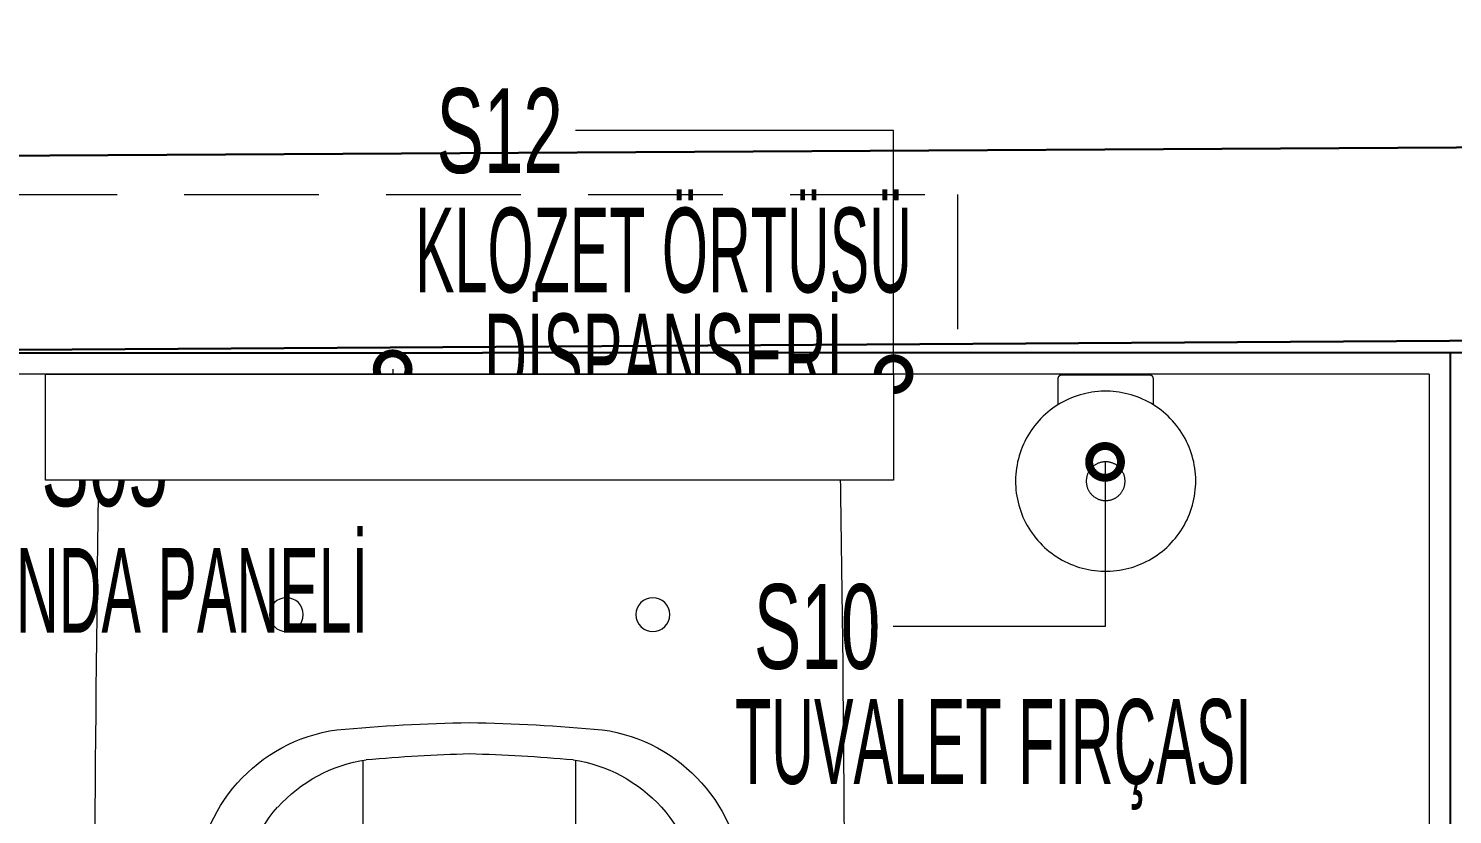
# Model space of a CAD drawing. Header units: centimetres. Extents: x 5488 to 20269, y -31398 to -19684.
# Drawn here: x 13541.6 to 13608.8, y -22356.3 to -22319.2 of the extents above; entities that cross this region are included whole.
import ezdxf
from ezdxf import colors
from ezdxf.entities.mleader import LeaderData, LeaderLine
from ezdxf.math import Vec2, Vec3

# ---------------------------------------------------------------- set-up
doc = ezdxf.new("R2010")
doc.units = ezdxf.units.CM
doc.set_wipeout_variables(frame=1)
doc.linetypes.add('2202_Autoban_Istinye Park_Food Hall_Yerlesim_Plan_Altlik$0$2202_Autoban_Istinye Park_Food Hall_PLAN_altlik_20220517$0$2202_Autoban_Istinye Park_Food Hall_PLAN_altlik_20220506$0$HIDDEN', pattern=[9.525, 6.35, -3.175])
for name, color, linetype, lineweight in [('xxx_Auto_Duvar_Duvar Plan Kesit', 7, 'Continuous', 30), ('xxx_Auto_Kaplama_Ahşap', 34, 'Continuous', 0), ('xxx_Auto_Kaplama_Seramik', 182, 'Continuous', 13), ('xxx_Auto_Konstruksiyon_Metal', 141, 'Continuous', 0), ('xxx_Auto_SIGN_GENERAL', 51, 'Continuous', 0), ('xxx_Auto_Tefris_Tefris', 32, 'Continuous', 15)]:
    doc.layers.add(name, color=color, linetype=linetype, lineweight=lineweight)
doc.layers.add('xxx_Autowipeout', color=7, linetype='Continuous')
doc.layers.add('xxx_Autoxxx_Auto_Duvar_Alcipan', color=51, linetype='Continuous')
doc.styles.add('AUTOBAN', font='')
doc.styles.add('ROMANS', font='romans')
doc.styles.get('AUTOBAN').set_extended_font_data('Helvetica Normal Tr')

# ---------------------------------------------------------------- blocks, each defined once
blk = doc.blocks.new('x2202_Autoban_Istinye Park_Food Hall_PLAN_altlik_20220517$0$2202_Autoban_Istinye Park_Food Hall_PLAN_altlik_20220506$0$S05-plan')
blk.add_wipeout([(-11, 0.8), (-11, 0), (11, 0), (11, 0.8)]).dxf.layer = 'xxx_Autowipeout'
blk.add_lwpolyline([(-11, 0.8), (11, 0.8), (11, 0), (-11, 0)], close=True)
blk = doc.blocks.new('A$Cd4c68676')
at = {"layer": 'xxx_Auto_Duvar_Duvar Plan Kesit', "color": 0}
blk.add_lwpolyline([(79.294, 589.437), (-14.42, 589.413)], dxfattribs=at)
at = {"layer": 'xxx_Auto_Kaplama_Seramik'}
blk.add_lwpolyline([(77.094, 588.413), (77.094, 453.619)], dxfattribs=at)
at = {"layer": 'xxx_Autoxxx_Auto_Duvar_Alcipan'}
blk.add_lwpolyline([(78.094, 589.437), (78.094, 453.619)], dxfattribs=at)
at = {"rotation": 180}
blk.add_blockref('x2202_Autoban_Istinye Park_Food Hall_PLAN_altlik_20220517$0$2202_Autoban_Istinye Park_Food Hall_PLAN_altlik_20220506$0$S05-plan', (31.837, 588.413), dxfattribs=at)
at = {"layer": 'xxx_Auto_Kaplama_Seramik'}
blk.add_lwpolyline([(77.094, 588.413), (-13.42, 588.413)], dxfattribs=at)
blk = doc.blocks.new('_DotSmall')
at = {"color": 0, "linetype": 'ByBlock', "const_width": 0.5}
blk.add_lwpolyline([(-0.0625, 0, 1), (0.0625, 0, 1)], format="xyb", close=True, dxfattribs=at)
blk = doc.blocks.new('x2202_Autoban_Istinye Park_Food Hall_PLAN_altlik_20220517$0$2202_Autoban_Istinye Park_Food Hall_PLAN_altlik_20220506$0$S02_plan')
for points in [[(-12.889, 36.37), (-12.889, 24.238)], [(-10.862, 25.013), (-11.034, 36.395)], [(10.862, 25.013), (11.034, 36.395)], [(12.889, 36.37), (12.889, 24.238)], [(-1.095, 32.966), (0, 32.966)], [(1.095, 32.966), (0, 32.966)], [(-5.016, 28.868), (-5.016, 18.217)], [(5.015, 28.868), (5.015, 18.216)], [(-17.4, 0), (17.4, 0)]]:
    blk.add_lwpolyline(points)
for centre in [(-8.642, 11.348), (8.642, 11.348)]:
    blk.add_circle(centre, 0.8)
for centre, radius, start, end in [((-0.062, 36.572), 17.506, 89.7974, 129.22758), ((0.062, 36.572), 17.506, 50.77242, 90.2026), ((0.263, 36.287), 17.933, 129.45495, 179.07193), ((-0.263, 36.287), 17.933, 0.92807, 50.54505), ((-0.01, 36.345), 12.926, 89.95741, 141.99514), ((0.01, 36.345), 12.926, 38.00486, 90.04259), ((-0.01, 36.345), 11.136, 89.95741, 141.99514), ((0.01, 36.345), 11.136, 38.00486, 90.04259), ((-0.374, 36.544), 12.517, 141.68433, 180.79765), ((0.374, 36.544), 12.517, 359.20235, 38.31567), ((0.252, 36.44), 11.286, 143.24276, 180.23273), ((-0.252, 36.44), 11.286, 359.76727, 36.75724), ((1582.2, 29.996), 1599.881, 179.764303, 181.0743), ((-1582.2, 29.996), 1599.881, 358.9257, 0.235697), ((-1.124, 29.072), 3.894, 89.72209, 181.97048), ((1.124, 29.072), 3.894, 358.02952, 90.27791), ((-3.628, 25.23), 7.238, 181.71562, 221.4572), ((3.628, 25.23), 7.238, 318.5428, 358.28438), ((-5.197, 24.405), 7.694, 181.24623, 262.05724), ((5.197, 24.405), 7.694, 277.94276, 358.75377), ((-3.792, 25.217), 7.106, 222.2561, 261.19345), ((3.792, 25.217), 7.106, 278.80655, 317.7439), ((1.957, 93.93), 76.044, 264.84125, 268.52514), ((-1.957, 93.93), 76.044, 271.47486, 275.15875), ((1.657, 104.235), 87.808, 264.82698, 268.9188), ((-1.657, 104.235), 87.808, 271.0812, 275.17302)]:
    blk.add_arc(centre, radius, start, end)
blk = doc.blocks.new('x2202_Autoban_Istinye Park_Food Hall_PLAN_altlik_20220517$0$2202_Autoban_Istinye Park_Food Hall_PLAN_altlik_20220506$0$S11_plan')
for p, q in [((-1.79, 0), (1.79, 0)), ((1.79, 0), (1.792, 0)), ((-2.25, -0.19), (-2.249, -0.185)), ((-2.25, -0.195), (-2.25, -0.19)), ((-2.25, -0.2), (-2.25, -0.195)), ((-2.25, -1.444), (-2.25, -0.2)), ((-2.249, -0.18), (-2.248, -0.175)), ((-2.249, -0.185), (-2.249, -0.18)), ((-2.248, -0.175), (-2.247, -0.169)), ((-2.247, -0.169), (-2.246, -0.164)), ((-2.246, -0.164), (-2.244, -0.16)), ((-2.244, -0.16), (-2.243, -0.155)), ((-2.243, -0.155), (-2.241, -0.15)), ((-2.241, -0.15), (-2.24, -0.145)), ((-2.24, -0.145), (-2.238, -0.14)), ((-2.238, -0.14), (-2.235, -0.136)), ((-2.235, -0.136), (-2.233, -0.131)), ((-2.233, -0.131), (-2.231, -0.126)), ((-2.231, -0.126), (-2.228, -0.122)), ((-2.228, -0.122), (-2.225, -0.118)), ((-2.225, -0.118), (-2.223, -0.113)), ((-2.223, -0.113), (-2.22, -0.109)), ((-2.22, -0.109), (-2.216, -0.105)), ((-2.216, -0.105), (-2.213, -0.101)), ((-2.213, -0.101), (-2.21, -0.098)), ((-2.21, -0.098), (-2.206, -0.094)), ((-2.206, -0.094), (-2.202, -0.09)), ((-2.202, -0.09), (-2.199, -0.087)), ((-2.199, -0.087), (-2.195, -0.084)), ((-2.195, -0.084), (-2.191, -0.08)), ((-2.191, -0.08), (-2.187, -0.077)), ((-2.187, -0.077), (-2.182, -0.075)), ((-2.182, -0.075), (-2.178, -0.072)), ((-2.178, -0.072), (-2.174, -0.069)), ((-2.174, -0.069), (-2.169, -0.067)), ((-2.169, -0.067), (-2.164, -0.065)), ((-2.164, -0.065), (-2.16, -0.062)), ((-2.16, -0.062), (-2.155, -0.06)), ((-2.155, -0.06), (-2.15, -0.059)), ((-2.15, -0.059), (-2.145, -0.057)), ((-2.145, -0.057), (-2.14, -0.056)), ((-2.14, -0.056), (-2.136, -0.054)), ((-2.136, -0.054), (-2.131, -0.053)), ((-2.131, -0.053), (-2.125, -0.052)), ((-2.125, -0.052), (-2.12, -0.051)), ((-2.12, -0.051), (-2.115, -0.051)), ((-2.115, -0.051), (-2.11, -0.05)), ((-2.11, -0.05), (-2.105, -0.05)), ((-2.105, -0.05), (-2.1, -0.05)), ((-2.1, -0.05), (2.1, -0.05)), ((-1.84, -0.042), (-1.839, -0.041)), ((-1.84, -0.044), (-1.84, -0.042)), ((-1.84, -0.046), (-1.84, -0.044)), ((-1.84, -0.047), (-1.84, -0.046)), ((-1.84, -0.049), (-1.84, -0.047)), ((-1.84, -0.05), (-1.84, -0.049)), ((-1.839, -0.037), (-1.838, -0.036)), ((-1.839, -0.039), (-1.839, -0.037)), ((-1.839, -0.041), (-1.839, -0.039)), ((-1.838, -0.034), (-1.837, -0.032)), ((-1.838, -0.036), (-1.838, -0.034)), ((-1.837, -0.032), (-1.836, -0.031)), ((-1.836, -0.029), (-1.835, -0.028)), ((-1.836, -0.031), (-1.836, -0.029)), ((-1.835, -0.028), (-1.834, -0.026)), ((-1.834, -0.026), (-1.833, -0.024)), ((-1.833, -0.024), (-1.832, -0.023)), ((-1.832, -0.022), (-1.831, -0.02)), ((-1.832, -0.023), (-1.832, -0.022)), ((-1.831, -0.02), (-1.829, -0.019)), ((-1.829, -0.019), (-1.828, -0.017)), ((-1.828, -0.017), (-1.827, -0.016)), ((-1.827, -0.016), (-1.826, -0.015)), ((-1.826, -0.015), (-1.825, -0.014)), ((-1.825, -0.014), (-1.824, -0.013)), ((-1.824, -0.013), (-1.822, -0.011)), ((-1.822, -0.011), (-1.821, -0.01)), ((-1.821, -0.01), (-1.819, -0.009)), ((-1.819, -0.009), (-1.818, -0.008)), ((-1.818, -0.008), (-1.817, -0.007)), ((-1.817, -0.007), (-1.815, -0.007)), ((-1.815, -0.007), (-1.814, -0.006)), ((-1.814, -0.006), (-1.812, -0.005)), ((-1.812, -0.005), (-1.811, -0.004)), ((-1.811, -0.004), (-1.809, -0.004)), ((-1.809, -0.004), (-1.807, -0.003)), ((-1.807, -0.003), (-1.806, -0.002)), ((-1.806, -0.002), (-1.804, -0.002)), ((-1.804, -0.002), (-1.802, -0.001)), ((-1.802, -0.001), (-1.801, -0.001)), ((-1.801, -0.001), (-1.799, -0.001)), ((-1.799, -0.001), (-1.797, 0)), ((-1.797, 0), (-1.796, 0)), ((-1.796, 0), (-1.794, 0)), ((-1.794, 0), (-1.792, 0)), ((-1.792, 0), (-1.79, 0)), ((1.792, 0), (1.794, 0)), ((1.794, 0), (1.796, 0)), ((1.796, 0), (1.797, 0)), ((1.797, 0), (1.799, -0.001)), ((1.799, -0.001), (1.801, -0.001)), ((1.801, -0.001), (1.802, -0.001)), ((1.802, -0.001), (1.804, -0.002)), ((1.804, -0.002), (1.806, -0.002)), ((1.806, -0.002), (1.807, -0.003)), ((1.807, -0.003), (1.809, -0.004)), ((1.809, -0.004), (1.811, -0.004)), ((1.811, -0.004), (1.812, -0.005)), ((1.812, -0.005), (1.814, -0.006)), ((1.814, -0.006), (1.815, -0.007)), ((1.815, -0.007), (1.817, -0.007)), ((1.817, -0.007), (1.818, -0.008)), ((1.818, -0.008), (1.819, -0.009)), ((1.819, -0.009), (1.821, -0.01)), ((1.821, -0.01), (1.822, -0.011)), ((1.822, -0.011), (1.824, -0.013)), ((1.824, -0.013), (1.825, -0.014)), ((1.825, -0.014), (1.826, -0.015)), ((1.826, -0.015), (1.827, -0.016)), ((1.827, -0.016), (1.828, -0.017)), ((1.828, -0.017), (1.829, -0.019)), ((1.829, -0.019), (1.831, -0.02)), ((1.831, -0.02), (1.832, -0.022)), ((1.832, -0.022), (1.832, -0.023)), ((1.832, -0.023), (1.833, -0.024)), ((1.833, -0.024), (1.834, -0.026)), ((1.834, -0.026), (1.835, -0.028)), ((1.835, -0.028), (1.836, -0.029)), ((1.836, -0.029), (1.836, -0.031)), ((1.836, -0.031), (1.837, -0.032)), ((1.837, -0.032), (1.838, -0.034)), ((1.838, -0.034), (1.838, -0.036)), ((1.838, -0.036), (1.839, -0.037)), ((1.839, -0.037), (1.839, -0.039)), ((1.839, -0.039), (1.839, -0.041)), ((1.839, -0.041), (1.84, -0.042)), ((1.84, -0.042), (1.84, -0.044)), ((1.84, -0.044), (1.84, -0.046)), ((1.84, -0.046), (1.84, -0.047)), ((1.84, -0.047), (1.84, -0.049)), ((1.84, -0.049), (1.84, -0.05)), ((2.1, -0.05), (2.105, -0.05)), ((2.105, -0.05), (2.11, -0.05)), ((2.11, -0.05), (2.115, -0.051)), ((2.115, -0.051), (2.12, -0.051)), ((2.12, -0.051), (2.125, -0.052)), ((2.125, -0.052), (2.131, -0.053)), ((2.131, -0.053), (2.136, -0.054)), ((2.136, -0.054), (2.14, -0.056)), ((2.14, -0.056), (2.145, -0.057)), ((2.145, -0.057), (2.15, -0.059)), ((2.15, -0.059), (2.155, -0.06)), ((2.155, -0.06), (2.16, -0.062)), ((2.16, -0.062), (2.164, -0.065)), ((2.164, -0.065), (2.169, -0.067)), ((2.169, -0.067), (2.174, -0.069)), ((2.174, -0.069), (2.178, -0.072)), ((2.178, -0.072), (2.182, -0.075)), ((2.182, -0.075), (2.187, -0.077)), ((2.187, -0.077), (2.191, -0.08)), ((2.191, -0.08), (2.195, -0.084)), ((2.195, -0.084), (2.199, -0.087)), ((2.199, -0.087), (2.202, -0.09)), ((2.202, -0.09), (2.206, -0.094)), ((2.206, -0.094), (2.21, -0.098)), ((2.21, -0.098), (2.213, -0.101)), ((2.213, -0.101), (2.216, -0.105)), ((2.216, -0.105), (2.22, -0.109)), ((2.22, -0.109), (2.223, -0.113)), ((2.223, -0.113), (2.225, -0.118)), ((2.225, -0.118), (2.228, -0.122)), ((2.228, -0.122), (2.231, -0.126)), ((2.231, -0.126), (2.233, -0.131)), ((2.233, -0.131), (2.235, -0.136)), ((2.235, -0.136), (2.238, -0.14)), ((2.238, -0.14), (2.24, -0.145)), ((2.24, -0.145), (2.241, -0.15)), ((2.241, -0.15), (2.243, -0.155)), ((2.243, -0.155), (2.244, -0.16)), ((2.244, -0.16), (2.246, -0.164)), ((2.246, -0.164), (2.247, -0.169)), ((2.247, -0.169), (2.248, -0.175)), ((2.248, -0.175), (2.249, -0.18)), ((2.249, -0.18), (2.249, -0.185)), ((2.249, -0.185), (2.25, -0.19)), ((2.25, -0.19), (2.25, -0.195)), ((2.25, -0.195), (2.25, -0.2)), ((2.25, -0.2), (2.25, -1.444)), ((-2.13, -1.372), (-2.004, -1.302)), ((-2.004, -1.302), (-1.876, -1.237)), ((-1.876, -1.237), (-1.746, -1.175)), ((-1.746, -1.175), (-1.614, -1.118)), ((-1.614, -1.118), (-1.48, -1.066)), ((-1.48, -1.066), (-1.344, -1.018)), ((-1.344, -1.018), (-1.207, -0.975)), ((-1.207, -0.975), (-1.068, -0.936)), ((-1.068, -0.936), (-0.928, -0.903)), ((-0.928, -0.903), (-0.787, -0.874)), ((-0.787, -0.874), (-0.645, -0.849)), ((-0.645, -0.849), (-0.503, -0.83)), ((-0.503, -0.83), (-0.359, -0.815)), ((-0.359, -0.815), (-0.216, -0.805)), ((-0.216, -0.805), (-0.072, -0.801)), ((-0.072, -0.801), (0.072, -0.801)), ((0.072, -0.801), (0.216, -0.805)), ((0.216, -0.805), (0.359, -0.815)), ((0.359, -0.815), (0.503, -0.83)), ((0.503, -0.83), (0.645, -0.849)), ((0.645, -0.849), (0.787, -0.874)), ((0.787, -0.874), (0.928, -0.903)), ((0.928, -0.903), (1.068, -0.936)), ((1.068, -0.936), (1.207, -0.975)), ((1.207, -0.975), (1.344, -1.018)), ((1.344, -1.018), (1.48, -1.066)), ((1.48, -1.066), (1.614, -1.118)), ((1.614, -1.118), (1.746, -1.175)), ((1.746, -1.175), (1.876, -1.237)), ((1.876, -1.237), (2.004, -1.302)), ((2.004, -1.302), (2.13, -1.372)), ((-3.051, -2.091), (-2.946, -1.987)), ((-2.946, -1.987), (-2.838, -1.887)), ((-2.838, -1.887), (-2.727, -1.79)), ((-2.727, -1.79), (-2.612, -1.698)), ((-2.612, -1.698), (-2.494, -1.609)), ((-2.494, -1.609), (-2.374, -1.525)), ((-2.374, -1.525), (-2.25, -1.444)), ((-2.25, -1.444), (-2.13, -1.372)), ((2.13, -1.372), (2.169, -1.397)), ((2.169, -1.397), (2.209, -1.421)), ((2.209, -1.421), (2.25, -1.444)), ((2.25, -1.444), (2.374, -1.525)), ((2.374, -1.525), (2.494, -1.609)), ((2.494, -1.609), (2.612, -1.698)), ((2.612, -1.698), (2.727, -1.79)), ((2.727, -1.79), (2.838, -1.887)), ((2.838, -1.887), (2.946, -1.987)), ((2.946, -1.987), (3.051, -2.091)), ((-3.596, -2.785), (-3.516, -2.662)), ((-3.516, -2.662), (-3.431, -2.541)), ((-3.431, -2.541), (-3.342, -2.424)), ((-3.342, -2.424), (-3.248, -2.31)), ((-3.248, -2.31), (-3.152, -2.199)), ((-3.152, -2.199), (-3.051, -2.091)), ((3.051, -2.091), (3.152, -2.199)), ((3.152, -2.199), (3.248, -2.31)), ((3.248, -2.31), (3.342, -2.424)), ((3.342, -2.424), (3.431, -2.541)), ((3.431, -2.541), (3.516, -2.662)), ((3.516, -2.662), (3.596, -2.785)), ((-3.933, -3.44), (-3.875, -3.304)), ((-3.875, -3.304), (-3.812, -3.171)), ((-3.812, -3.171), (-3.745, -3.04)), ((-3.745, -3.04), (-3.673, -2.911)), ((-3.673, -2.911), (-3.596, -2.785)), ((3.596, -2.785), (3.673, -2.911)), ((3.673, -2.911), (3.745, -3.04)), ((3.745, -3.04), (3.812, -3.171)), ((3.812, -3.171), (3.875, -3.304)), ((3.875, -3.304), (3.933, -3.44)), ((-4.152, -4.142), (-4.118, -3.999)), ((-4.118, -3.999), (-4.079, -3.857)), ((-4.079, -3.857), (-4.035, -3.716)), ((-4.035, -3.716), (-3.987, -3.577)), ((-3.987, -3.577), (-3.933, -3.44)), ((3.933, -3.44), (3.987, -3.577)), ((3.987, -3.577), (4.035, -3.716)), ((4.035, -3.716), (4.079, -3.857)), ((4.079, -3.857), (4.118, -3.999)), ((4.118, -3.999), (4.152, -4.142)), ((-4.238, -4.725), (-4.224, -4.578)), ((-4.224, -4.578), (-4.205, -4.432)), ((-4.205, -4.432), (-4.181, -4.287)), ((-4.181, -4.287), (-4.152, -4.142)), ((-0.855, -4.724), (-0.843, -4.694)), ((-0.843, -4.694), (-0.83, -4.665)), ((-0.83, -4.665), (-0.816, -4.637)), ((-0.816, -4.637), (-0.802, -4.609)), ((-0.802, -4.609), (-0.786, -4.581)), ((-0.786, -4.581), (-0.769, -4.554)), ((-0.769, -4.554), (-0.751, -4.528)), ((-0.751, -4.528), (-0.733, -4.502)), ((-0.733, -4.502), (-0.713, -4.477)), ((-0.713, -4.477), (-0.693, -4.452)), ((-0.693, -4.452), (-0.672, -4.429)), ((-0.672, -4.429), (-0.65, -4.406)), ((-0.65, -4.406), (-0.627, -4.384)), ((-0.627, -4.384), (-0.604, -4.362)), ((-0.604, -4.362), (-0.579, -4.342)), ((-0.579, -4.342), (-0.554, -4.322)), ((-0.554, -4.322), (-0.529, -4.303)), ((-0.529, -4.303), (-0.503, -4.285)), ((-0.503, -4.285), (-0.476, -4.268)), ((-0.476, -4.268), (-0.448, -4.252)), ((-0.448, -4.252), (-0.42, -4.237)), ((-0.42, -4.237), (-0.392, -4.223)), ((-0.392, -4.223), (-0.363, -4.21)), ((-0.363, -4.21), (-0.334, -4.198)), ((-0.334, -4.198), (-0.304, -4.187)), ((-0.304, -4.187), (-0.274, -4.177)), ((-0.274, -4.177), (-0.243, -4.168)), ((-0.243, -4.168), (-0.212, -4.16)), ((-0.212, -4.16), (-0.181, -4.153)), ((-0.181, -4.153), (-0.15, -4.147)), ((-0.15, -4.147), (-0.119, -4.143)), ((-0.119, -4.143), (-0.087, -4.139)), ((-0.087, -4.139), (-0.056, -4.137)), ((-0.056, -4.137), (-0.024, -4.135)), ((-0.024, -4.135), (0.008, -4.135)), ((0.008, -4.135), (0.04, -4.136)), ((0.04, -4.136), (0.071, -4.138)), ((0.071, -4.138), (0.103, -4.141)), ((0.103, -4.141), (0.135, -4.145)), ((0.135, -4.145), (0.166, -4.15)), ((0.166, -4.15), (0.197, -4.156)), ((0.197, -4.156), (0.228, -4.164)), ((0.228, -4.164), (0.258, -4.172)), ((0.258, -4.172), (0.289, -4.182)), ((0.289, -4.182), (0.319, -4.192)), ((0.319, -4.192), (0.348, -4.204)), ((0.348, -4.204), (0.377, -4.216)), ((0.377, -4.216), (0.406, -4.23)), ((0.406, -4.23), (0.434, -4.245)), ((0.434, -4.245), (0.462, -4.26)), ((0.462, -4.26), (0.489, -4.277)), ((0.489, -4.277), (0.516, -4.294)), ((0.516, -4.294), (0.542, -4.313)), ((0.542, -4.313), (0.567, -4.332)), ((0.567, -4.332), (0.592, -4.352)), ((0.592, -4.352), (0.615, -4.373)), ((0.615, -4.373), (0.639, -4.395)), ((0.639, -4.395), (0.661, -4.417)), ((0.661, -4.417), (0.682, -4.441)), ((0.682, -4.441), (0.703, -4.465)), ((0.703, -4.465), (0.723, -4.489)), ((0.723, -4.489), (0.742, -4.515)), ((0.742, -4.515), (0.76, -4.541)), ((0.76, -4.541), (0.777, -4.568)), ((0.777, -4.568), (0.794, -4.595)), ((0.794, -4.595), (0.809, -4.623)), ((0.809, -4.623), (0.823, -4.651)), ((0.823, -4.651), (0.837, -4.68)), ((0.837, -4.68), (0.849, -4.709)), ((4.152, -4.142), (4.181, -4.287)), ((4.181, -4.287), (4.205, -4.432)), ((4.205, -4.432), (4.224, -4.578)), ((4.224, -4.578), (4.238, -4.725)), ((-4.25, -5.02), (-4.246, -4.872)), ((-4.248, -5.167), (-4.25, -5.02)), ((-4.242, -5.314), (-4.248, -5.167)), ((-4.246, -4.872), (-4.238, -4.725)), ((-4.23, -5.461), (-4.242, -5.314)), ((-0.915, -5.034), (-0.914, -5.002)), ((-0.915, -5.066), (-0.915, -5.034)), ((-0.914, -5.098), (-0.915, -5.066)), ((-0.914, -5.002), (-0.912, -4.971)), ((-0.912, -5.129), (-0.914, -5.098)), ((-0.912, -4.971), (-0.908, -4.939)), ((-0.908, -5.161), (-0.912, -5.129)), ((-0.908, -4.939), (-0.904, -4.908)), ((-0.904, -5.192), (-0.908, -5.161)), ((-0.904, -4.908), (-0.898, -4.876)), ((-0.898, -5.224), (-0.904, -5.192)), ((-0.898, -4.876), (-0.892, -4.845)), ((-0.892, -5.255), (-0.898, -5.224)), ((-0.892, -4.845), (-0.884, -4.814)), ((-0.884, -5.286), (-0.892, -5.255)), ((-0.884, -4.814), (-0.875, -4.784)), ((-0.875, -5.316), (-0.884, -5.286)), ((-0.875, -4.784), (-0.866, -4.754)), ((-0.866, -5.346), (-0.875, -5.316)), ((-0.866, -4.754), (-0.855, -4.724)), ((-0.855, -5.376), (-0.866, -5.346)), ((0.849, -4.709), (0.86, -4.739)), ((0.86, -5.361), (0.849, -5.391)), ((0.86, -4.739), (0.871, -4.769)), ((0.871, -5.331), (0.86, -5.361)), ((0.871, -4.769), (0.88, -4.799)), ((0.88, -5.301), (0.871, -5.331)), ((0.88, -4.799), (0.888, -4.83)), ((0.888, -5.27), (0.88, -5.301)), ((0.888, -4.83), (0.895, -4.861)), ((0.895, -5.239), (0.888, -5.27)), ((0.895, -4.861), (0.901, -4.892)), ((0.901, -5.208), (0.895, -5.239)), ((0.901, -4.892), (0.906, -4.923)), ((0.906, -5.177), (0.901, -5.208)), ((0.906, -4.923), (0.91, -4.955)), ((0.91, -5.145), (0.906, -5.177)), ((0.91, -4.955), (0.913, -4.987)), ((0.913, -5.113), (0.91, -5.145)), ((0.913, -4.987), (0.914, -5.018)), ((0.914, -5.082), (0.913, -5.113)), ((0.914, -5.018), (0.915, -5.05)), ((0.915, -5.05), (0.914, -5.082)), ((4.242, -5.314), (4.23, -5.461)), ((4.238, -4.725), (4.246, -4.872)), ((4.248, -5.167), (4.242, -5.314)), ((4.246, -4.872), (4.25, -5.02)), ((4.25, -5.02), (4.248, -5.167)), ((-4.213, -5.608), (-4.23, -5.461)), ((-4.191, -5.753), (-4.213, -5.608)), ((-4.165, -5.898), (-4.191, -5.753)), ((-4.133, -6.042), (-4.165, -5.898)), ((-4.096, -6.185), (-4.133, -6.042)), ((-0.843, -5.406), (-0.855, -5.376)), ((-0.83, -5.435), (-0.843, -5.406)), ((-0.816, -5.463), (-0.83, -5.435)), ((-0.802, -5.491), (-0.816, -5.463)), ((-0.786, -5.519), (-0.802, -5.491)), ((-0.769, -5.546), (-0.786, -5.519)), ((-0.751, -5.572), (-0.769, -5.546)), ((-0.733, -5.598), (-0.751, -5.572)), ((-0.713, -5.623), (-0.733, -5.598)), ((-0.693, -5.648), (-0.713, -5.623)), ((-0.672, -5.671), (-0.693, -5.648)), ((-0.65, -5.694), (-0.672, -5.671)), ((-0.627, -5.716), (-0.65, -5.694)), ((-0.604, -5.738), (-0.627, -5.716)), ((-0.579, -5.758), (-0.604, -5.738)), ((-0.554, -5.778), (-0.579, -5.758)), ((-0.529, -5.797), (-0.554, -5.778)), ((-0.503, -5.815), (-0.529, -5.797)), ((-0.476, -5.832), (-0.503, -5.815)), ((-0.448, -5.848), (-0.476, -5.832)), ((-0.42, -5.863), (-0.448, -5.848)), ((-0.392, -5.877), (-0.42, -5.863)), ((-0.363, -5.89), (-0.392, -5.877)), ((-0.334, -5.902), (-0.363, -5.89)), ((-0.304, -5.913), (-0.334, -5.902)), ((-0.274, -5.923), (-0.304, -5.913)), ((-0.243, -5.932), (-0.274, -5.923)), ((-0.212, -5.94), (-0.243, -5.932)), ((-0.181, -5.947), (-0.212, -5.94)), ((-0.15, -5.953), (-0.181, -5.947)), ((-0.119, -5.957), (-0.15, -5.953)), ((-0.087, -5.961), (-0.119, -5.957)), ((-0.056, -5.963), (-0.087, -5.961)), ((-0.024, -5.965), (-0.056, -5.963)), ((0.008, -5.965), (-0.024, -5.965)), ((0.04, -5.964), (0.008, -5.965)), ((0.071, -5.962), (0.04, -5.964)), ((0.103, -5.959), (0.071, -5.962)), ((0.135, -5.955), (0.103, -5.959)), ((0.166, -5.95), (0.135, -5.955)), ((0.197, -5.944), (0.166, -5.95)), ((0.228, -5.936), (0.197, -5.944)), ((0.258, -5.928), (0.228, -5.936)), ((0.289, -5.918), (0.258, -5.928)), ((0.319, -5.908), (0.289, -5.918)), ((0.348, -5.896), (0.319, -5.908)), ((0.377, -5.884), (0.348, -5.896)), ((0.406, -5.87), (0.377, -5.884)), ((0.434, -5.855), (0.406, -5.87)), ((0.462, -5.84), (0.434, -5.855)), ((0.489, -5.823), (0.462, -5.84)), ((0.516, -5.806), (0.489, -5.823)), ((0.542, -5.787), (0.516, -5.806)), ((0.567, -5.768), (0.542, -5.787)), ((0.592, -5.748), (0.567, -5.768)), ((0.615, -5.727), (0.592, -5.748)), ((0.639, -5.705), (0.615, -5.727)), ((0.661, -5.683), (0.639, -5.705)), ((0.682, -5.659), (0.661, -5.683)), ((0.703, -5.635), (0.682, -5.659)), ((0.723, -5.611), (0.703, -5.635)), ((0.742, -5.585), (0.723, -5.611)), ((0.76, -5.559), (0.742, -5.585)), ((0.777, -5.532), (0.76, -5.559)), ((0.794, -5.505), (0.777, -5.532)), ((0.809, -5.477), (0.794, -5.505)), ((0.823, -5.449), (0.809, -5.477)), ((0.837, -5.42), (0.823, -5.449)), ((0.849, -5.391), (0.837, -5.42)), ((4.133, -6.042), (4.096, -6.185)), ((4.165, -5.898), (4.133, -6.042)), ((4.191, -5.753), (4.165, -5.898)), ((4.213, -5.608), (4.191, -5.753)), ((4.23, -5.461), (4.213, -5.608)), ((-4.054, -6.326), (-4.096, -6.185)), ((-4.007, -6.466), (-4.054, -6.326)), ((-3.956, -6.604), (-4.007, -6.466)), ((-3.899, -6.74), (-3.956, -6.604)), ((3.956, -6.604), (3.899, -6.74)), ((4.007, -6.466), (3.956, -6.604)), ((4.054, -6.326), (4.007, -6.466)), ((4.096, -6.185), (4.054, -6.326)), ((-3.838, -6.874), (-3.899, -6.74)), ((-3.773, -7.006), (-3.838, -6.874)), ((-3.703, -7.136), (-3.773, -7.006)), ((-3.628, -7.263), (-3.703, -7.136)), ((-3.549, -7.388), (-3.628, -7.263)), ((-3.466, -7.509), (-3.549, -7.388)), ((3.549, -7.388), (3.466, -7.509)), ((3.628, -7.263), (3.549, -7.388)), ((3.703, -7.136), (3.628, -7.263)), ((3.773, -7.006), (3.703, -7.136)), ((3.838, -6.874), (3.773, -7.006)), ((3.899, -6.74), (3.838, -6.874)), ((-3.379, -7.628), (-3.466, -7.509)), ((-3.287, -7.744), (-3.379, -7.628)), ((-3.192, -7.856), (-3.287, -7.744)), ((-3.093, -7.965), (-3.192, -7.856)), ((-2.99, -8.07), (-3.093, -7.965)), ((3.093, -7.965), (2.99, -8.07)), ((3.192, -7.856), (3.093, -7.965)), ((3.287, -7.744), (3.192, -7.856)), ((3.379, -7.628), (3.287, -7.744)), ((3.466, -7.509), (3.379, -7.628)), ((-2.883, -8.172), (-2.99, -8.07)), ((-2.773, -8.27), (-2.883, -8.172)), ((-2.66, -8.365), (-2.773, -8.27)), ((-2.543, -8.455), (-2.66, -8.365)), ((-2.424, -8.541), (-2.543, -8.455)), ((-2.301, -8.623), (-2.424, -8.541)), ((-2.176, -8.701), (-2.301, -8.623)), ((-2.048, -8.774), (-2.176, -8.701)), ((2.176, -8.701), (2.048, -8.774)), ((2.301, -8.623), (2.176, -8.701)), ((2.424, -8.541), (2.301, -8.623)), ((2.543, -8.455), (2.424, -8.541)), ((2.66, -8.365), (2.543, -8.455)), ((2.773, -8.27), (2.66, -8.365)), ((2.883, -8.172), (2.773, -8.27)), ((2.99, -8.07), (2.883, -8.172)), ((-1.918, -8.843), (-2.048, -8.774)), ((-1.785, -8.907), (-1.918, -8.843)), ((-1.65, -8.966), (-1.785, -8.907)), ((-1.514, -9.021), (-1.65, -8.966)), ((-1.375, -9.071), (-1.514, -9.021)), ((-1.235, -9.117), (-1.375, -9.071)), ((-1.093, -9.157), (-1.235, -9.117)), ((-0.95, -9.192), (-1.093, -9.157)), ((-0.806, -9.223), (-0.95, -9.192)), ((-0.661, -9.248), (-0.806, -9.223)), ((-0.515, -9.269), (-0.661, -9.248)), ((-0.368, -9.284), (-0.515, -9.269)), ((-0.221, -9.294), (-0.368, -9.284)), ((-0.074, -9.299), (-0.221, -9.294)), ((0.074, -9.299), (-0.074, -9.299)), ((0.221, -9.294), (0.074, -9.299)), ((0.368, -9.284), (0.221, -9.294)), ((0.515, -9.269), (0.368, -9.284)), ((0.661, -9.248), (0.515, -9.269)), ((0.806, -9.223), (0.661, -9.248)), ((0.95, -9.192), (0.806, -9.223)), ((1.093, -9.157), (0.95, -9.192)), ((1.235, -9.117), (1.093, -9.157)), ((1.375, -9.071), (1.235, -9.117)), ((1.514, -9.021), (1.375, -9.071)), ((1.65, -8.966), (1.514, -9.021)), ((1.785, -8.907), (1.65, -8.966)), ((1.918, -8.843), (1.785, -8.907)), ((2.048, -8.774), (1.918, -8.843))]:
    blk.add_line(p, q)
blk = doc.blocks.new('x2202_Autoban_Istinye Park_Food Hall_PLAN_altlik_20220517$0$2202_Autoban_Istinye Park_Food Hall_PLAN_altlik_20220506$0$S12-plan')
blk.add_wipeout([(-20, 5), (-20, 0), (20, 0), (20, 5)]).dxf.layer = 'xxx_Autowipeout'
blk.add_lwpolyline([(-20, 5), (20, 5), (20, 0), (-20, 0)], close=True)
blk = doc.blocks.new('WCVİTRİFİYE')
at = {"xscale": -1, "rotation": 180}
blk.add_blockref('x2202_Autoban_Istinye Park_Food Hall_PLAN_altlik_20220517$0$2202_Autoban_Istinye Park_Food Hall_PLAN_altlik_20220506$0$S02_plan', (0, 0), dxfattribs=at)
at = {"xscale": -1}
blk.add_blockref('x2202_Autoban_Istinye Park_Food Hall_PLAN_altlik_20220517$0$2202_Autoban_Istinye Park_Food Hall_PLAN_altlik_20220506$0$S11_plan', (30, 0), dxfattribs=at)
at = {"rotation": 180}
blk.add_blockref('x2202_Autoban_Istinye Park_Food Hall_PLAN_altlik_20220517$0$2202_Autoban_Istinye Park_Food Hall_PLAN_altlik_20220506$0$S12-plan', (0, 0), dxfattribs=at)
at = {"linetype": '2202_Autoban_Istinye Park_Food Hall_Yerlesim_Plan_Altlik$0$2202_Autoban_Istinye Park_Food Hall_PLAN_altlik_20220517$0$2202_Autoban_Istinye Park_Food Hall_PLAN_altlik_20220506$0$HIDDEN'}
blk.add_lwpolyline([(23, 0), (-23, 0), (-22.98, 8.48), (23.02, 8.48)], close=True, dxfattribs=at)
blk = doc.blocks.new('WC TEFRIS')
at = {"layer": 'xxx_Auto_Tefris_Tefris', "color": 0}
blk.add_blockref('WCVİTRİFİYE', (-259.801, 858.802), dxfattribs=at)
blk = doc.blocks.new('A$C1e03b758')
at = {"layer": 'xxx_Auto_SIGN_GENERAL', "color": 12, "char_height": 4, "attachment_point": 5, "line_spacing_factor": 0.75, "style": 'ROMANS'}
for s, width, insert in [('{\\fArial|b0|i0|c162|p34;\\W0.5;KLOZET ÖRTÜSÜ DİSPANSERİ}', 26.80398, (55.552, 120.646)), ('{\\fArial|b0|i0|c162|p34;\\W0.5;KUMANDA PANELİ}', 24.49566, (29.277, 107.083)), ('{\\fArial|b0|i0|c162|p34;\\W0.5;TUVALET FIRÇASI}', 24.16278, (71.112, 99.362))]:
    blk.add_mtext_dynamic_manual_height_columns(s, width=width, gutter_width=20, heights=[0], dxfattribs=dict(at, insert=insert))
at = {"layer": 'xxx_Auto_SIGN_GENERAL', "color": 12}
ml = blk.add_multileader_mtext('Standard', dxfattribs=at)
ml.set_content('{\\W0.6;S12}', color=12, style='AUTOBAN')
ml.set_leader_properties()
ml.set_arrow_properties(name='DOTSMALL')
ml.build(insert=Vec2(0, 0))
ml.multileader.update_dxf_attribs({"has_text_frame": 1, "dogleg_length": 2.045, "arrow_head_size": 3})
ctx = ml.context
ctx.base_point, ctx.arrow_head_size, ctx.landing_gap_size, ctx.plane_origin = Vec3(44.491, 128.814), 3, 0.6, Vec3(21.44, 211.507)
ctx.text_align_type = 2
notes = []
notes.append((ctx, [(1, (1, 1, 0), (66.405, 128.814), (-1, 0), 15, [(0, [(66.405, 117.314)], 0, [])])]))
ctx.mtext.insert, ctx.mtext.width, ctx.mtext.defined_height, ctx.mtext.alignment, ctx.mtext.flow_direction = Vec3(50.805, 130.814), 4.20155, 4.28, 3, 5
ml = blk.add_multileader_mtext('Standard', dxfattribs=at)
ml.set_content('{\\W0.6;S05}', color=12, style='AUTOBAN')
ml.set_leader_properties()
ml.set_arrow_properties(name='DOTSMALL')
ml.build(insert=Vec2(0, 0))
ml.multileader.update_dxf_attribs({"has_text_frame": 1, "dogleg_length": 2.045, "arrow_head_size": 3})
ctx = ml.context
ctx.base_point, ctx.arrow_head_size, ctx.landing_gap_size, ctx.plane_origin = Vec3(25.406, 113.083), 3, 0.6, Vec3(-2.187, 193.427)
ctx.text_align_type = 2
notes.append((ctx, [(1, (1, 1, 0), (42.777, 113.083), (-1, 0), 10, [(0, [(42.777, 117.546)], 0, [])])]))
ctx.mtext.insert, ctx.mtext.width, ctx.mtext.defined_height, ctx.mtext.alignment, ctx.mtext.flow_direction = Vec3(32.177, 115.083), 4.20155, 4.28, 3, 5
ml = blk.add_multileader_mtext('Standard', dxfattribs=at)
ml.set_content('{\\W0.6;S10}', color=12, style='AUTOBAN')
ml.set_leader_properties()
ml.set_arrow_properties(name='DOTSMALL')
ml.build(insert=Vec2(0, 0))
ml.multileader.update_dxf_attribs({"has_text_frame": 1, "dogleg_length": 2.045, "arrow_head_size": 3})
ctx = ml.context
ctx.base_point, ctx.arrow_head_size, ctx.landing_gap_size, ctx.plane_origin = Vec3(59.463, 105.406), 3, 0.6, Vec3(31.413, 190.1)
ctx.text_align_type = 2
notes.append((ctx, [(1, (1, 1, 0), (76.377, 105.406), (-1, 0), 10, [(0, [(76.377, 113.176)], 0, [])])]))
ctx.mtext.insert, ctx.mtext.width, ctx.mtext.defined_height, ctx.mtext.alignment, ctx.mtext.flow_direction = Vec3(65.777, 107.406), 4.20155, 4.28, 3, 5
for ctx, leaders in notes:
    for number, flags, end, landing, length, lines in leaders:
        leader = LeaderData()
        leader.index, (leader.has_last_leader_line, leader.has_dogleg_vector, leader.attachment_direction) = number, flags
        leader.last_leader_point, leader.dogleg_vector, leader.dogleg_length = Vec3(end), Vec3(landing), length
        for number, points, colour, breaks in lines:
            line = LeaderLine()
            line.index, line.vertices, line.color, line.breaks = number, Vec3.list(points), colors.encode_raw_color(colour), breaks
            leader.lines.append(line)
        ctx.leaders.append(leader)

msp = doc.modelspace()

# ---------------------------------------------------------------- block references
msp.add_blockref('A$Cd4c68676', (13530.577, -22923.935))

# ---------------------------------------------------------------- next in the draw order: linework, layer by layer
at = {"layer": 'xxx_Auto_Duvar_Duvar Plan Kesit'}
for points in [[(13893.905, -22439.364), (13894.71, -22332.111), (13883.463, -22332.186), (13883.463, -22323.262), (13892.697, -22323.21), (13891.756, -22219.681), (13518.331, -22219.706), (13517.713, -22325.331), (13819.074, -22323.626), (13819.074, -22332.619), (13813.5, -22332.656)], [(13516.164, -22334.532), (13813.5, -22332.656)]]:
    msp.add_lwpolyline(points, dxfattribs=at)

# ---------------------------------------------------------------- next in the draw order: block references
at = {"layer": 'xxx_Auto_Kaplama_Ahşap'}
msp.add_blockref('A$C1e03b758', (13516.009, -22452.835), dxfattribs=at)

# ---------------------------------------------------------------- next in the draw order: block references
at = {"layer": 'xxx_Auto_Konstruksiyon_Metal'}
msp.add_blockref('WC TEFRIS', (13822.215, -23194.323), dxfattribs=at)

doc.saveas('drawing.dxf')
